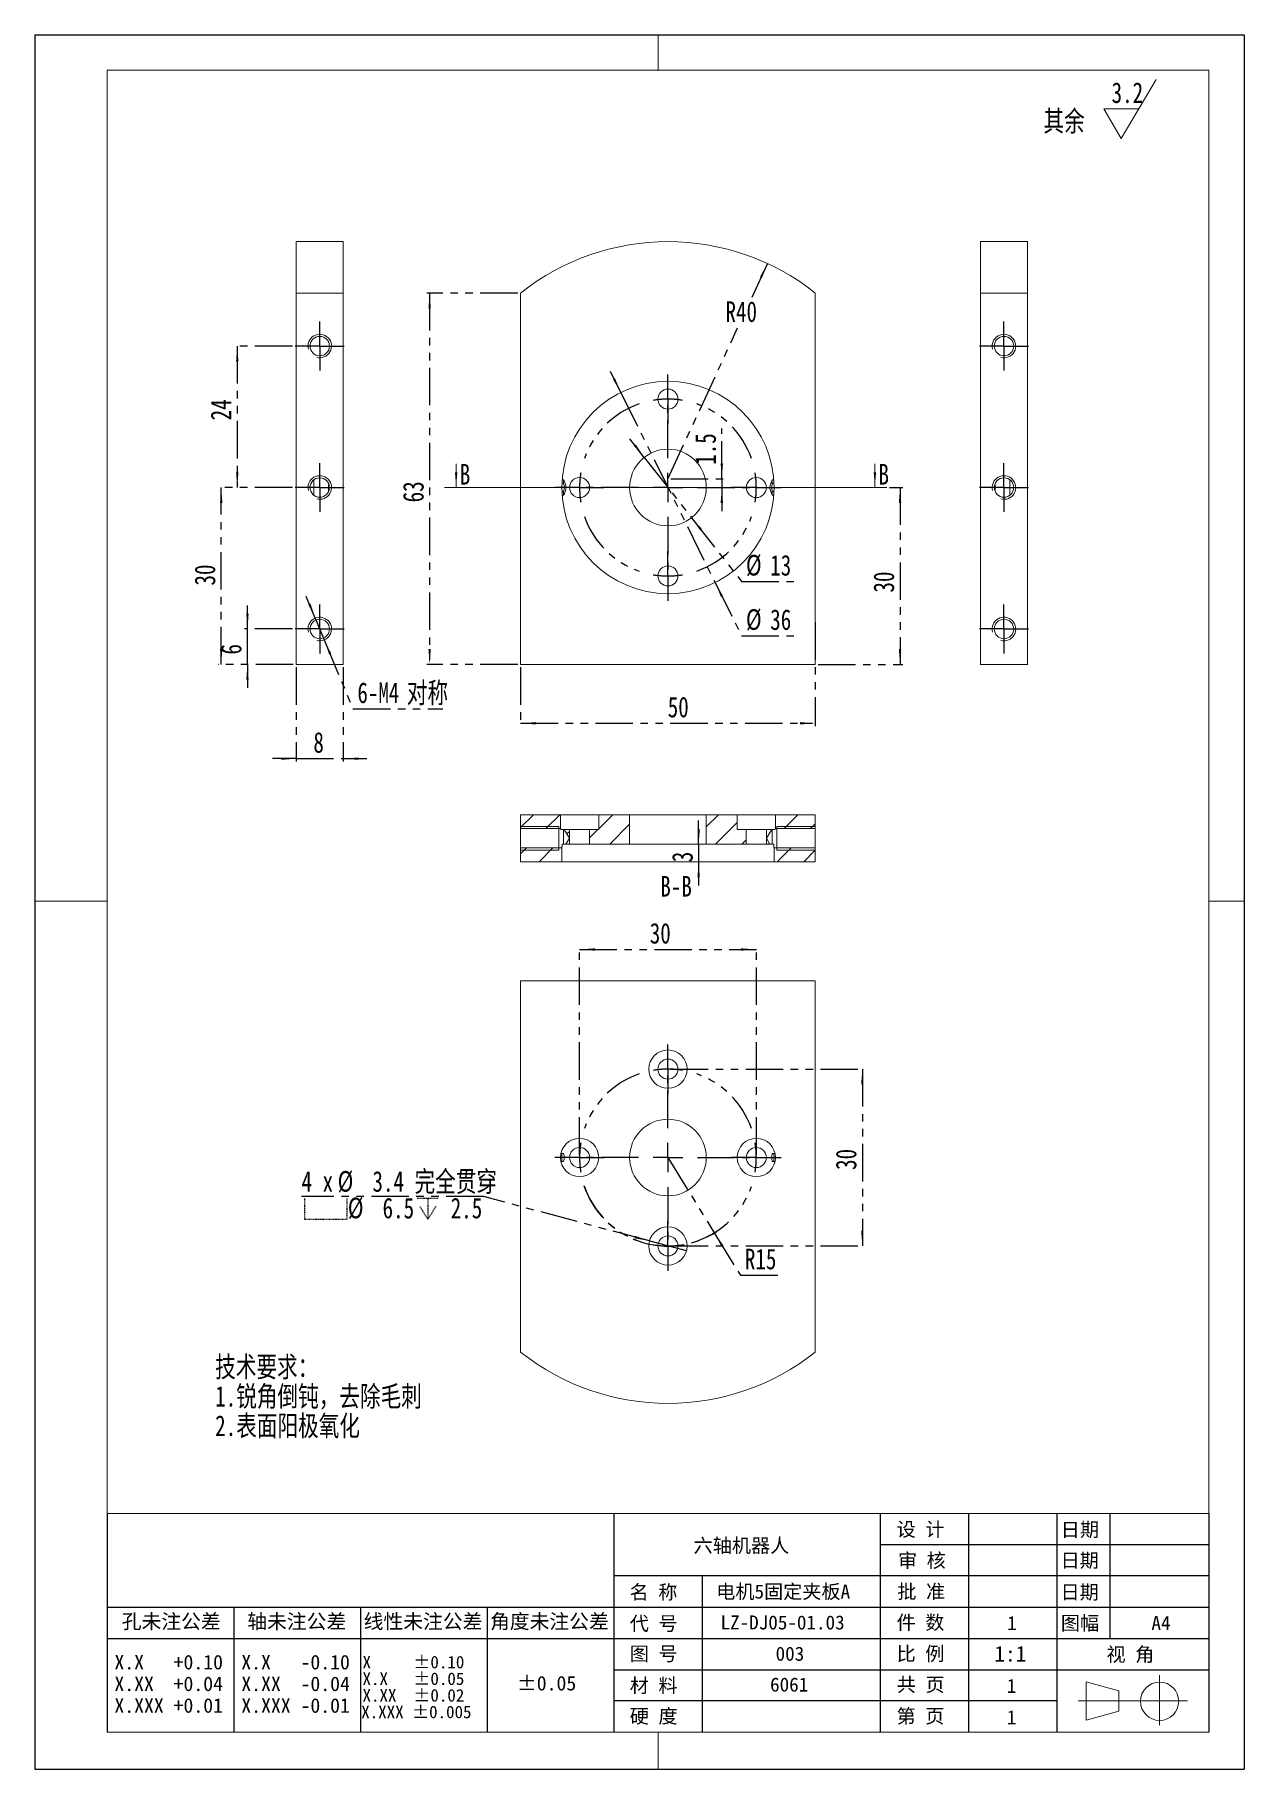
# Model space of a CAD drawing. Header units: millimetres. Extents: x 2 to 208, y 2 to 296.
import ezdxf

# ---------------------------------------------------------------- set-up
doc = ezdxf.new("R2010")
doc.units = ezdxf.units.MM
for name, pattern in [('SLD-中心线', [34.29, 30.48, -1.27, 1.27, -1.27]), ('SLD-双点画线', [12.7, 6.35, -1.27, 1.27, -1.27, 1.27, -1.27]), ('SLD-实线', [0])]:
    doc.linetypes.add(name, pattern=pattern)
for name, color, linetype in [('FORMAT', 7, 'SLD-实线'), ('双点划线层', 6, 'SLD-双点画线'), ('图框', 7, 'SLD-实线')]:
    doc.layers.add(name, color=color, linetype=linetype)
doc.layers.add('粗实线', color=7, linetype='SLD-实线', lineweight=15)
doc.styles.add('SLDTEXTSTYLE0', font='HYSWLONGFANGSONG.TTF', dxfattribs={"bigfont": 'bigfont'})
doc.styles.add('SLDTEXTSTYLE1', font='SIMSUN.TTC')
doc.styles.add('SLDTEXTSTYLE2', font='SIMSUN.TTC', dxfattribs={"bigfont": 'bigfont'})
doc.styles.add('SLDTEXTSTYLE3', font='HYSWLONGFANGSONG.TTF')
doc.dimstyles.new('SLDDIMSTYLE0', dxfattribs={"dimtxt": 3.5, "dimasz": 2.6, "dimexe": 0, "dimexo": 0.0625, "dimgap": 0.875, "dimtad": 1, "dimdec": 3, "dimrnd": 1e-09, "dimzin": 12, "dimdsep": 46, "dimtxsty": 'SLDTEXTSTYLE3', "dimsah": 1, "dimcen": 0.09, "dimadec": 0, "dimazin": 3, "dimtfac": 1, "dimtdec": 3, "dimtofl": 0, "dimtmove": 0, "dimatfit": 3, "dimfxl": 0, "dimfrac": 2, "dimtolj": 1, "dimtzin": 12, "dimarcsym": 0})
doc.dimstyles.new('SLDDIMSTYLE1', dxfattribs={"dimtxt": 3.5, "dimasz": 2.6, "dimexe": 0, "dimexo": 0.0625, "dimgap": 0.875, "dimtad": 1, "dimdec": 3, "dimrnd": 1e-09, "dimzin": 12, "dimdsep": 46, "dimtxsty": 'SLDTEXTSTYLE3', "dimsah": 1, "dimcen": 0.09, "dimadec": 0, "dimazin": 3, "dimtfac": 1, "dimtdec": 3, "dimtmove": 0, "dimatfit": 0, "dimfxl": 0, "dimfrac": 2, "dimtolj": 1, "dimtzin": 12, "dimarcsym": 0})
doc.dimstyles.new('SLDDIMSTYLE2', dxfattribs={"dimtxt": 3.5, "dimasz": 2.6, "dimexe": 0, "dimexo": 0.0625, "dimgap": 0.875, "dimtad": 0, "dimtih": 1, "dimtoh": 1, "dimdec": 0, "dimrnd": 1e-09, "dimzin": 12, "dimdsep": 46, "dimtxsty": 'SLDTEXTSTYLE3', "dimsah": 1, "dimcen": 0, "dimadec": 0, "dimazin": 3, "dimtfac": 1, "dimtdec": 0, "dimtofl": 0, "dimtmove": 0, "dimatfit": 3, "dimfxl": 0, "dimfrac": 2, "dimtolj": 1, "dimtzin": 12, "dimarcsym": 0})
doc.dimstyles.new('SLDDIMSTYLE3', dxfattribs={"dimtxt": 3.5, "dimasz": 2.6, "dimexe": 0, "dimexo": 0.0625, "dimgap": 0.875, "dimtad": 0, "dimtih": 1, "dimtoh": 1, "dimdec": 3, "dimrnd": 1e-09, "dimzin": 12, "dimdsep": 46, "dimtxsty": 'SLDTEXTSTYLE3', "dimsah": 1, "dimcen": 0, "dimadec": 0, "dimazin": 3, "dimtfac": 1, "dimtdec": 3, "dimtmove": 0, "dimatfit": 3, "dimfxl": 0, "dimfrac": 2, "dimtolj": 1, "dimtzin": 12, "dimarcsym": 0})
doc.dimstyles.new('SLDDIMSTYLE4', dxfattribs={"dimtxt": 3.5, "dimasz": 2.6, "dimexe": 0, "dimexo": 0.0625, "dimgap": 0.875, "dimtad": 0, "dimtih": 1, "dimtoh": 1, "dimdec": 3, "dimrnd": 1e-09, "dimzin": 12, "dimdsep": 46, "dimtxsty": 'SLDTEXTSTYLE3', "dimsah": 1, "dimcen": 0, "dimadec": 0, "dimazin": 3, "dimtfac": 1, "dimtdec": 3, "dimtmove": 0, "dimatfit": 3, "dimfxl": 0, "dimfrac": 2, "dimtolj": 1, "dimtzin": 12, "dimarcsym": 0})
doc.dimstyles.new('SLDDIMSTYLE5', dxfattribs={"dimtxt": 3.5, "dimasz": 2.6, "dimexe": 0, "dimexo": 0.0625, "dimgap": 0.875, "dimtad": 0, "dimtih": 1, "dimtoh": 1, "dimdec": 3, "dimrnd": 1e-09, "dimzin": 12, "dimdsep": 46, "dimtxsty": 'SLDTEXTSTYLE3', "dimsah": 1, "dimcen": 0, "dimadec": 0, "dimazin": 3, "dimtfac": 1, "dimtdec": 3, "dimtofl": 0, "dimtmove": 0, "dimatfit": 3, "dimfxl": 0, "dimfrac": 2, "dimtolj": 1, "dimtzin": 12, "dimarcsym": 0})
doc.dimstyles.new('SLDDIMSTYLE6', dxfattribs={"dimtxt": 3.5, "dimasz": 2.6, "dimexe": 0, "dimexo": 0.0625, "dimgap": 0.875, "dimtad": 0, "dimtih": 1, "dimtoh": 1, "dimdec": 0, "dimrnd": 1e-09, "dimzin": 12, "dimdsep": 46, "dimtxsty": 'SLDTEXTSTYLE3', "dimblk1": 'NONE', "dimsah": 1, "dimcen": 0, "dimadec": 0, "dimazin": 3, "dimtfac": 1, "dimtdec": 3, "dimtmove": 0, "dimatfit": 3, "dimldrblk": 'NONE', "dimfxl": 0, "dimfrac": 2, "dimtolj": 1, "dimtzin": 12, "dimarcsym": 0})

# ---------------------------------------------------------------- blocks, each defined once
blk = doc.blocks.new('SW_NOTE_0')
at = {"color": 0, "linetype": 'SLD-实线', "lineweight": 0, "char_height": 3.5, "attachment_point": 1, "style": 'SLDTEXTSTYLE0'}
for s, insert in [('\\M+18B5A术\\M+19776\\M+18B81\\M+18146', (0, 4.51)), ('1.锐\\M+18A70\\M+1937C钝\\M+18143\\M+18B8E\\M+18F9C\\M+196D1\\M+18E68', (0, -0.49)), ('2.\\M+1955C\\M+196CA阳极氧\\M+189BB', (0, -5.49))]:
    blk.add_mtext(s, dxfattribs=dict(at, insert=insert))
blk = doc.blocks.new('SW_NOTE_1')
at = {"layer": 'FORMAT', "color": 0, "char_height": 2.4625, "attachment_point": 2, "style": 'SLDTEXTSTYLE1'}
for s, insert in [('X.X   +0.10', (7.62, 2.87)), ('X.XX  +0.04', (7.62, -0.81)), ('X.XXX +0.01', (7.62, -4.49))]:
    blk.add_mtext(s, dxfattribs=dict(at, insert=insert))
blk = doc.blocks.new('SW_NOTE_2')
at = {"layer": 'FORMAT', "color": 0, "char_height": 2.4625, "attachment_point": 2, "style": 'SLDTEXTSTYLE1'}
for s, insert in [('X.X   -0.10', (7.62, 2.87)), ('X.XX  -0.04', (7.62, -0.81)), ('X.XXX -0.01', (7.62, -4.49))]:
    blk.add_mtext(s, dxfattribs=dict(at, insert=insert))
blk = doc.blocks.new('SW_NOTE_3')
at = {"layer": 'FORMAT', "color": 0, "char_height": 2.1167, "attachment_point": 2, "style": 'SLDTEXTSTYLE1'}
for s, insert in [('X     ±0.10', (7.18, 2.46)), ('X.X   ±0.05', (7.18, -0.36)), (' X.XXX ±0.005', (6.96, -6)), ('X.XX  ±0.02', (7.18, -3.18))]:
    blk.add_mtext(s, dxfattribs=dict(at, insert=insert))
blk = doc.blocks.new('SW_SFSYMBOL_0')
at = {"color": 0, "linetype": 'SLD-实线', "lineweight": 0}
for p, q in [((1.65, -5), (7.55, 5)), ((1.65, -5), (-1.3, 0)), ((4.6, 0), (-1.3, 0))]:
    blk.add_line(p, q, dxfattribs=at)
at = {"color": 0, "linetype": 'SLD-实线', "lineweight": 0, "insert": (0, 4.51), "char_height": 3.5, "attachment_point": 1, "style": 'SLDTEXTSTYLE3'}
blk.add_mtext('3.2', dxfattribs=at)
blk = doc.blocks.new('_D')
at = {"layer": '双点划线层'}
for p, q in [((147.6, 218.97), (149.87, 218.97)), ((149.37, 218.97), (149.37, 188.97)), ((135.48, 188.97), (149.87, 188.97))]:
    blk.add_line(p, q, dxfattribs=at)
for points in [[(149.37, 218.97), (149.17, 216.37), (149.57, 216.37)], [(149.37, 188.97), (149.57, 191.57), (149.17, 191.57)]]:
    blk.add_solid(points, dxfattribs=at)
at = {"layer": '双点划线层', "insert": (144.86, 201.15, 0.1), "char_height": 3.5, "attachment_point": 1, "rotation": 90, "style": 'SLDTEXTSTYLE3'}
blk.add_mtext('30', dxfattribs=at)
blk = doc.blocks.new('_D_1')
at = {"layer": '双点划线层'}
for p, q in [((119.12, 220.47), (119.12, 228.96)), ((110.48, 220.47), (119.62, 220.47)), ((119.12, 220.47), (119.12, 218.97)), ((119.12, 218.97), (119.12, 214.97))]:
    blk.add_line(p, q, dxfattribs=at)
for points in [[(119.12, 220.47), (119.32, 223.07), (118.92, 223.07)], [(119.12, 218.97), (118.92, 216.37), (119.32, 216.37)]]:
    blk.add_solid(points, dxfattribs=at)
at = {"layer": '双点划线层', "insert": (114.61, 222.82, 0.1), "char_height": 3.5, "attachment_point": 1, "rotation": 90, "style": 'SLDTEXTSTYLE3'}
blk.add_mtext('1.5', dxfattribs=at)
blk = doc.blocks.new('_D_2')
at = {"layer": '双点划线层'}
for p, q in [((134.98, 196.12), (134.98, 178.47)), ((84.98, 188.47), (84.98, 178.47)), ((84.98, 178.97), (134.98, 178.97))]:
    blk.add_line(p, q, dxfattribs=at)
for points in [[(84.98, 178.97), (87.58, 178.77), (87.58, 179.17)], [(134.98, 178.97), (132.38, 179.17), (132.38, 178.77)]]:
    blk.add_solid(points, dxfattribs=at)
at = {"layer": '双点划线层', "insert": (109.94, 183.48, 0.1), "char_height": 3.5, "attachment_point": 1, "style": 'SLDTEXTSTYLE3'}
blk.add_mtext('50', dxfattribs=at)
blk = doc.blocks.new('_D_3')
at = {"layer": '双点划线层'}
for p, q in [((84.48, 251.97), (69.03, 251.97)), ((69.53, 251.97), (69.53, 188.97)), ((84.48, 188.97), (69.03, 188.97))]:
    blk.add_line(p, q, dxfattribs=at)
for points in [[(69.53, 251.97), (69.33, 249.37), (69.73, 249.37)], [(69.53, 188.97), (69.73, 191.57), (69.33, 191.57)]]:
    blk.add_solid(points, dxfattribs=at)
at = {"layer": '双点划线层', "insert": (65.01, 216.45, 0.1), "char_height": 3.5, "attachment_point": 1, "rotation": 90, "style": 'SLDTEXTSTYLE3'}
blk.add_mtext('63', dxfattribs=at)
blk = doc.blocks.new('_D_4')
at = {"layer": '双点划线层'}
for p, q in [((126.86, 256.97), (123.81, 250.38)), ((109.98, 220.47), (121.81, 246.05))]:
    blk.add_line(p, q, dxfattribs=at)
blk.add_solid([(126.86, 256.97), (125.59, 254.7), (125.95, 254.53)], dxfattribs=at)
at = {"layer": '双点划线层', "insert": (119.74, 250.56, 0.1), "char_height": 3.5, "attachment_point": 1, "style": 'SLDTEXTSTYLE3'}
blk.add_mtext('R40', dxfattribs=at)
blk = doc.blocks.new('_D_5')
at = {"layer": '双点划线层'}
for p, q in [((105.97, 224.09), (103.51, 227.24)), ((105.97, 224.09), (113.99, 213.85)), ((113.99, 213.85), (122.47, 203.02)), ((122.47, 203.02), (131.93, 203.02))]:
    blk.add_line(p, q, dxfattribs=at)
for points in [[(105.97, 224.09), (104.53, 226.26), (104.21, 226.01)], [(113.99, 213.85), (115.43, 211.68), (115.75, 211.93)]]:
    blk.add_solid(points, dxfattribs=at)
at = {"layer": '双点划线层', "char_height": 3.5, "attachment_point": 1, "style": 'SLDTEXTSTYLE3'}
for s, insert in [('%%c', (123.22, 207.55, 0.1)), ('13', (127.33, 207.53, 0.1))]:
    blk.add_mtext(s, dxfattribs=dict(at, insert=insert))
blk = doc.blocks.new('_D_6')
at = {"layer": '双点划线层'}
for p, q in [((101.98, 235.09), (100.2, 238.68)), ((101.98, 235.09), (117.98, 202.85)), ((117.98, 202.85), (122.47, 193.8)), ((122.47, 193.8), (131.93, 193.8))]:
    blk.add_line(p, q, dxfattribs=at)
for points in [[(101.98, 235.09), (101, 237.51), (100.64, 237.33)], [(117.98, 202.85), (118.96, 200.43), (119.31, 200.61)]]:
    blk.add_solid(points, dxfattribs=at)
at = {"layer": '双点划线层', "char_height": 3.5, "attachment_point": 1, "style": 'SLDTEXTSTYLE3'}
for s, insert in [('%%c', (123.22, 198.33, 0.1)), ('36', (127.33, 198.31, 0.1))]:
    blk.add_mtext(s, dxfattribs=dict(at, insert=insert))
blk = doc.blocks.new('SW_CENTERMARKSYMBOL_0')
at = {"layer": '双点划线层', "color": 0}
for p, q in [((15, 17.5), (15, 19.2)), ((15, 5), (15, 17.5)), ((15, 15), (15, 17.5)), ((15, 15), (15, 12.5)), ((15, 12.5), (15, 10.8)), ((-2.5, 0), (-4.2, 0)), ((0, 0), (-2.5, 0)), ((0, 0), (2.5, 0)), ((2.5, 0), (4.2, 0)), ((15, 0), (15, 2.5)), ((10, 0), (-2.5, 0)), ((15, 0), (12.5, 0)), ((15, 0), (15, -2.5)), ((15, 0), (17.5, 0)), ((20, 0), (32.5, 0)), ((27.5, 0), (25.8, 0)), ((30, 0), (27.5, 0)), ((30, 0), (32.5, 0)), ((32.5, 0), (34.2, 0)), ((15, -5), (15, -17.5)), ((15, -12.5), (15, -10.8)), ((15, -15), (15, -12.5)), ((15, -15), (15, -17.5)), ((15, -17.5), (15, -19.2))]:
    blk.add_line(p, q, dxfattribs=at)
for start, end in [(90, 99.5493), (80.4507, 90), (109.0986, 160.9014), (19.0986, 70.9014), (170.4507, 180), (180, 189.5493), (0, 9.5493), (350.4507, 0), (199.0986, 250.9014), (289.0986, 340.9014), (260.4507, 270), (270, 279.5493)]:
    blk.add_arc((15, 0), 15, start, end, dxfattribs=at)
blk = doc.blocks.new('_D_7')
at = {"layer": '双点划线层'}
for p, q in [((38.61, 194.97), (38.61, 198.97)), ((46.23, 194.97), (38.11, 194.97)), ((38.61, 188.97), (38.61, 194.97)), ((46.38, 188.97), (38.11, 188.97)), ((38.61, 188.97), (38.61, 184.97))]:
    blk.add_line(p, q, dxfattribs=at)
for points in [[(38.61, 194.97), (38.81, 197.57), (38.41, 197.57)], [(38.61, 188.97), (38.41, 186.37), (38.81, 186.37)]]:
    blk.add_solid(points, dxfattribs=at)
at = {"layer": '双点划线层', "insert": (34.1, 190.63, 0.1), "char_height": 3.5, "attachment_point": 1, "rotation": 90, "style": 'SLDTEXTSTYLE3'}
blk.add_mtext('6', dxfattribs=at)
blk = doc.blocks.new('_D_8')
at = {"layer": '双点划线层'}
for p, q in [((46.23, 218.97), (33.66, 218.97)), ((34.16, 188.97), (34.16, 218.97)), ((46.38, 188.97), (33.66, 188.97))]:
    blk.add_line(p, q, dxfattribs=at)
for points in [[(34.16, 218.97), (33.96, 216.37), (34.36, 216.37)], [(34.16, 188.97), (34.36, 191.57), (33.96, 191.57)]]:
    blk.add_solid(points, dxfattribs=at)
at = {"layer": '双点划线层', "insert": (29.64, 202.34, 0.1), "char_height": 3.5, "attachment_point": 1, "rotation": 90, "style": 'SLDTEXTSTYLE3'}
blk.add_mtext('30', dxfattribs=at)
blk = doc.blocks.new('_D_9')
at = {"layer": '双点划线层'}
for p, q in [((46.23, 242.97), (36.38, 242.97)), ((36.88, 242.97), (36.88, 218.97)), ((46.23, 218.97), (36.38, 218.97))]:
    blk.add_line(p, q, dxfattribs=at)
for points in [[(36.88, 242.97), (36.68, 240.37), (37.08, 240.37)], [(36.88, 218.97), (37.08, 221.57), (36.68, 221.57)]]:
    blk.add_solid(points, dxfattribs=at)
at = {"layer": '双点划线层', "insert": (32.37, 230.36, 0.1), "char_height": 3.5, "attachment_point": 1, "rotation": 90, "style": 'SLDTEXTSTYLE3'}
blk.add_mtext('24', dxfattribs=at)
blk = doc.blocks.new('_D_10')
at = {"layer": '双点划线层'}
for p, q in [((46.88, 188.47), (46.88, 172.47)), ((54.88, 188.47), (54.88, 172.47)), ((46.88, 172.97), (42.88, 172.97)), ((46.88, 172.97), (54.88, 172.97)), ((54.88, 172.97), (58.88, 172.97))]:
    blk.add_line(p, q, dxfattribs=at)
for points in [[(46.88, 172.97), (44.28, 173.17), (44.28, 172.77)], [(54.88, 172.97), (57.48, 172.77), (57.48, 173.17)]]:
    blk.add_solid(points, dxfattribs=at)
at = {"layer": '双点划线层', "insert": (49.8, 177.48, 0.1), "char_height": 3.5, "attachment_point": 1, "style": 'SLDTEXTSTYLE3'}
blk.add_mtext('8', dxfattribs=at)
blk = doc.blocks.new('_D_11')
at = {"layer": '双点划线层'}
for p, q in [((50.12, 196.82), (48.58, 200.51)), ((50.12, 196.82), (51.65, 193.12)), ((51.65, 193.12), (56.52, 181.4)), ((56.52, 181.4), (71.78, 181.4))]:
    blk.add_line(p, q, dxfattribs=at)
for points in [[(50.12, 196.82), (49.3, 199.3), (48.93, 199.14)], [(51.65, 193.12), (52.46, 190.65), (52.83, 190.8)]]:
    blk.add_solid(points, dxfattribs=at)
at = {"layer": '双点划线层', "char_height": 3.5, "attachment_point": 1}
for s, insert, style in [('6-M', (57.27, 185.91, 0.1), 'SLDTEXTSTYLE3'), ('4', (62.59, 185.91, 0.1), 'SLDTEXTSTYLE3'), ('对\\M+18FCC', (65.66, 185.91, 0.1), 'SLDTEXTSTYLE0')]:
    blk.add_mtext(s, dxfattribs=dict(at, insert=insert, style=style))
blk = doc.blocks.new('SW_CENTERMARKSYMBOL_1')
at = {"layer": '双点划线层', "color": 0}
for p, q in [((0, 2.5), (0, 4.15)), ((-2.5, 0), (-4.15, 0)), ((0, 0), (-2.5, 0)), ((0, 0), (0, 2.5)), ((0, 0), (0, -2.5)), ((0, 0), (2.5, 0)), ((2.5, 0), (4.15, 0)), ((0, -2.5), (0, -4.15))]:
    blk.add_line(p, q, dxfattribs=at)
blk = doc.blocks.new('SW_CENTERMARKSYMBOL_2')
at = {"layer": '双点划线层', "color": 0}
for p, q in [((0, 2.5), (0, 4.15)), ((-2.5, 0), (-4.15, 0)), ((0, 0), (-2.5, 0)), ((0, 0), (0, 2.5)), ((0, 0), (0, -2.5)), ((0, 0), (2.5, 0)), ((2.5, 0), (4.15, 0)), ((0, -2.5), (0, -4.15))]:
    blk.add_line(p, q, dxfattribs=at)
blk = doc.blocks.new('SW_CENTERMARKSYMBOL_3')
at = {"layer": '双点划线层', "color": 0}
for p, q in [((0, 2.5), (0, 4.15)), ((-2.5, 0), (-4.15, 0)), ((0, 0), (-2.5, 0)), ((0, 0), (0, 2.5)), ((0, 0), (0, -2.5)), ((0, 0), (2.5, 0)), ((2.5, 0), (4.15, 0)), ((0, -2.5), (0, -4.15))]:
    blk.add_line(p, q, dxfattribs=at)
blk = doc.blocks.new('SW_CENTERMARKSYMBOL_4')
at = {"layer": '双点划线层', "color": 0}
for p, q in [((0, 2.5), (0, 4.15)), ((-2.5, 0), (-4.15, 0)), ((0, 0), (-2.5, 0)), ((0, 0), (0, 2.5)), ((0, 0), (0, -2.5)), ((0, 0), (2.5, 0)), ((2.5, 0), (4.15, 0)), ((0, -2.5), (0, -4.15))]:
    blk.add_line(p, q, dxfattribs=at)
blk = doc.blocks.new('SW_CENTERMARKSYMBOL_5')
at = {"layer": '双点划线层', "color": 0}
for p, q in [((0, 2.5), (0, 4.15)), ((-2.5, 0), (-4.15, 0)), ((0, 0), (-2.5, 0)), ((0, 0), (0, 2.5)), ((0, 0), (0, -2.5)), ((0, 0), (2.5, 0)), ((2.5, 0), (4.15, 0)), ((0, -2.5), (0, -4.15))]:
    blk.add_line(p, q, dxfattribs=at)
blk = doc.blocks.new('SW_CENTERMARKSYMBOL_6')
at = {"layer": '双点划线层', "color": 0}
for p, q in [((0, 2.5), (0, 4.15)), ((-2.5, 0), (-4.15, 0)), ((0, 0), (-2.5, 0)), ((0, 0), (0, 2.5)), ((0, 0), (0, -2.5)), ((0, 0), (2.5, 0)), ((2.5, 0), (4.15, 0)), ((0, -2.5), (0, -4.15))]:
    blk.add_line(p, q, dxfattribs=at)
blk = doc.blocks.new('_D_12')
at = {"layer": '双点划线层'}
for p, q in [((115.19, 158.46), (115.19, 162.46)), ((115.19, 158.46), (115.19, 155.46)), ((115.19, 155.46), (115.19, 151.46))]:
    blk.add_line(p, q, dxfattribs=at)
for points in [[(115.19, 158.46), (115.39, 161.06), (114.99, 161.06)], [(115.19, 155.46), (114.99, 152.86), (115.39, 152.86)]]:
    blk.add_solid(points, dxfattribs=at)
at = {"layer": '双点划线层', "insert": (110.68, 155.4, 16.6), "char_height": 3.5, "attachment_point": 1, "rotation": 90, "style": 'SLDTEXTSTYLE3'}
blk.add_mtext('3', dxfattribs=at)
blk = doc.blocks.new('_D_13')
at = {"layer": '双点划线层'}
for p, q in [((109.98, 105.3), (117.84, 92.52)), ((117.84, 92.52), (122.28, 85.31)), ((122.28, 85.31), (129.17, 85.31))]:
    blk.add_line(p, q, dxfattribs=at)
blk.add_arc((109.98, 105.3), 15.03, 198.3396, 303.5285, dxfattribs=at)
blk.add_solid([(117.84, 92.52), (119.04, 90.2), (119.38, 90.41)], dxfattribs=at)
at = {"layer": '双点划线层', "insert": (123.03, 89.83, 0.1), "char_height": 3.5, "attachment_point": 1, "style": 'SLDTEXTSTYLE3'}
blk.add_mtext('R15', dxfattribs=at)
blk = doc.blocks.new('_D_14')
at = {"layer": '双点划线层'}
for p, q in [((94.98, 105.8), (94.98, 141.09)), ((94.98, 140.59), (124.98, 140.59)), ((124.98, 105.8), (124.98, 141.09))]:
    blk.add_line(p, q, dxfattribs=at)
for points in [[(94.98, 140.59), (97.58, 140.39), (97.58, 140.79)], [(124.98, 140.59), (122.38, 140.79), (122.38, 140.39)]]:
    blk.add_solid(points, dxfattribs=at)
at = {"layer": '双点划线层', "insert": (106.89, 145.1, 0.1), "char_height": 3.5, "attachment_point": 1, "style": 'SLDTEXTSTYLE3'}
blk.add_mtext('30', dxfattribs=at)
blk = doc.blocks.new('_D_15')
at = {"layer": '双点划线层'}
for p, q in [((110.48, 120.3), (143.47, 120.3)), ((142.97, 120.3), (142.97, 90.3)), ((110.48, 90.3), (143.47, 90.3))]:
    blk.add_line(p, q, dxfattribs=at)
for points in [[(142.97, 120.3), (142.77, 117.7), (143.17, 117.7)], [(142.97, 90.3), (143.17, 92.9), (142.77, 92.9)]]:
    blk.add_solid(points, dxfattribs=at)
at = {"layer": '双点划线层', "insert": (138.46, 103.19, 0.1), "char_height": 3.5, "attachment_point": 1, "rotation": 90, "style": 'SLDTEXTSTYLE3'}
blk.add_mtext('30', dxfattribs=at)
blk = doc.blocks.new('SW_SYMBOL_HOLE_SPOT')
at = {"layer": '双点划线层', "color": 0}
for p, q in [((0, 875), (0, 75)), ((1600, 75), (1600, 875)), ((0, 75), (1600, 75))]:
    blk.add_line(p, q, dxfattribs=at)
blk = doc.blocks.new('SW_SYMBOL_HOLE_DEPTH')
at = {"layer": '双点划线层', "color": 0}
for p, q in [((0, 875), (800, 875)), ((400, 875), (400, 75)), ((100, 555), (400, 75)), ((700, 555), (400, 75))]:
    blk.add_line(p, q, dxfattribs=at)
blk = doc.blocks.new('_D_16')
at = {"layer": '双点划线层'}
for p, q in [((78.7, 98.66), (47.79, 98.66)), ((106.84, 91.14), (78.7, 98.66)), ((113.12, 89.46), (106.84, 91.14))]:
    blk.add_line(p, q, dxfattribs=at)
blk.add_solid([(106.84, 91.14), (104.38, 92), (104.28, 91.61)], dxfattribs=at)
at = {"layer": '双点划线层', "xscale": 0.004511737089201878, "yscale": 0.004511737089201878, "zscale": 0.004511737089201878}
for name, p in [('SW_SYMBOL_HOLE_SPOT', (48.29, 94.48)), ('SW_SYMBOL_HOLE_DEPTH', (67.42, 94.48))]:
    blk.add_blockref(name, p, dxfattribs=at)
at = {"layer": '双点划线层', "char_height": 3.5, "attachment_point": 1}
for s, insert, style in [('%%c', (53.92, 103, 0.1), 'SLDTEXTSTYLE3'), (' 3.4 \\M+18AAE\\M+19153贯\\M+190FA', (58.04, 102.99, 0.1), 'SLDTEXTSTYLE0'), ('4 x ', (47.79, 102.99, 0.1), 'SLDTEXTSTYLE3'), ('%%c', (55.65, 98.49, 0.1), 'SLDTEXTSTYLE3'), (' 6.5 ', (59.76, 98.47, 0.1), 'SLDTEXTSTYLE3'), (' 2.5', (71.32, 98.47, 0.1), 'SLDTEXTSTYLE3')]:
    blk.add_mtext(s, dxfattribs=dict(at, insert=insert, style=style))
blk = doc.blocks.new('_NONE')
blk = doc.blocks.new('SW_CENTERMARKSYMBOL_7')
at = {"layer": '双点划线层', "color": 0}
for p, q in [((15, 17.5), (15, 19.2)), ((15, 5), (15, 17.5)), ((15, 15), (15, 17.5)), ((15, 15), (15, 12.5)), ((15, 12.5), (15, 10.8)), ((0, 0), (-2.5, 0)), ((10, 0), (-2.5, 0)), ((0, 0), (2.5, 0)), ((2.5, 0), (4.2, 0)), ((15, 0), (12.5, 0)), ((15, 0), (15, 2.5)), ((15, 0), (15, -2.5)), ((15, 0), (17.5, 0)), ((20, 0), (32.5, 0)), ((27.5, 0), (25.8, 0)), ((30, 0), (27.5, 0)), ((30, 0), (32.5, 0)), ((32.5, 0), (34.2, 0)), ((-2.5, 0), (-4.2, 0)), ((15, -5), (15, -17.5)), ((15, -12.5), (15, -10.8)), ((15, -15), (15, -12.5)), ((15, -15), (15, -17.5)), ((15, -17.5), (15, -19.2))]:
    blk.add_line(p, q, dxfattribs=at)
for start, end in [(90, 99.5493), (80.4507, 90), (109.0986, 160.9014), (19.0986, 70.9014), (170.4507, 180), (0, 9.5493), (350.4507, 0), (180, 189.5493), (199.0986, 250.9014), (289.0986, 340.9014), (260.4507, 270), (270, 279.5493)]:
    blk.add_arc((15, 0), 15, start, end, dxfattribs=at)

msp = doc.modelspace()

# ---------------------------------------------------------------- hatches: boundary and pattern name
at = {"linetype": 'SLD-实线', "lineweight": 0}
h = msp.add_hatch(dxfattribs=at)
h.set_pattern_fill('ANSI31', style=0)
h.paths.add_polyline_path([(84.9792, 163.4641), (84.9792, 161.1141), (91.7292, 161.1141), (91.7292, 163.4641)], flags=0)
h = msp.add_hatch(dxfattribs=at)
h.set_pattern_fill('ANSI31', style=0)
h.paths.add_polyline_path([(103.4792, 163.4641), (98.2292, 163.4641), (98.2292, 160.9641), (96.6792, 160.9641), (96.6792, 158.4641), (103.4792, 158.4641)], flags=0)
h = msp.add_hatch(dxfattribs=at)
h.set_pattern_fill('ANSI31', style=0)
h.paths.add_polyline_path([(121.7292, 163.4641), (116.4792, 163.4641), (116.4792, 158.4641), (123.2792, 158.4641), (123.2792, 160.9641), (121.7292, 160.9641)], flags=0)
h = msp.add_hatch(dxfattribs=at)
h.set_pattern_fill('ANSI31', style=0)
h.paths.add_polyline_path([(134.9792, 161.1141), (134.9792, 163.4641), (128.2292, 163.4641), (128.2292, 161.1141)], flags=0)
h = msp.add_hatch(dxfattribs=at)
h.set_pattern_fill('ANSI31', style=0)
h.paths.add_polyline_path([(92.3694, 160.9641), (93.2707, 159.4641), (92.6698, 158.4641), (93.2792, 158.4641), (93.2792, 160.9641)], flags=0)
h = msp.add_hatch(dxfattribs=at)
h.set_pattern_fill('ANSI31', style=0)
h.paths.add_polyline_path([(127.5891, 160.9641), (126.6792, 160.9641), (126.6792, 158.4641), (127.2887, 158.4641), (126.6878, 159.4641)], flags=0)
h = msp.add_hatch(dxfattribs=at)
h.set_pattern_fill('ANSI31', style=0)
h.paths.add_polyline_path([(91.9792, 157.8141), (84.9792, 157.8141), (84.9792, 155.4641), (91.9792, 155.4641)], flags=0)
h = msp.add_hatch(dxfattribs=at)
h.set_pattern_fill('ANSI31', style=0)
h.paths.add_polyline_path([(134.9792, 157.8141), (127.9792, 157.8141), (127.9792, 155.4641), (134.9792, 155.4641)], flags=0)

# ---------------------------------------------------------------- linework, layer by layer
at = {"color": 7, "linetype": 'SLD-实线', "lineweight": 15}
for p, q in [((54.8834, 260.6853), (46.8834, 260.6853)), ((46.8834, 251.9703), (46.8834, 260.6853)), ((54.8834, 251.9703), (54.8834, 260.6853)), ((171.0079, 260.6853), (163.0079, 260.6853)), ((163.0079, 260.6853), (163.0079, 251.9703)), ((171.0079, 260.6853), (171.0079, 251.9703)), ((46.8834, 188.9703), (46.8834, 251.9703)), ((46.8834, 251.9703), (54.8834, 251.9703)), ((54.8834, 188.9703), (54.8834, 251.9703)), ((84.9792, 251.9703), (84.9792, 188.9703)), ((134.9792, 188.9703), (134.9792, 251.9703)), ((171.0079, 251.9703), (163.0079, 251.9703)), ((163.0079, 251.9703), (163.0079, 188.9703)), ((171.0079, 251.9703), (171.0079, 188.9703)), ((91.9924, 219.6576), (92.2792, 219.6576)), ((92.2792, 218.2829), (91.9924, 218.2829)), ((92.0272, 220.2827), (92.2792, 220.2827)), ((92.2792, 220.2827), (92.2792, 219.6576)), ((92.2792, 218.2829), (92.2792, 217.6578)), ((127.6792, 219.6576), (127.6792, 220.2827)), ((127.6792, 220.2827), (127.9313, 220.2827)), ((127.6792, 219.6576), (127.9661, 219.6576)), ((127.6792, 217.6578), (127.6792, 218.2829)), ((127.9661, 218.2829), (127.6792, 218.2829)), ((92.2792, 217.6578), (92.0272, 217.6578)), ((127.9313, 217.6578), (127.6792, 217.6578)), ((46.8834, 188.9703), (54.8834, 188.9703)), ((84.9792, 188.9703), (134.9792, 188.9703)), ((171.0079, 188.9703), (163.0079, 188.9703)), ((84.9792, 161.1141), (84.9792, 163.4641)), ((84.9792, 163.4641), (91.7292, 163.4641)), ((91.7292, 163.4641), (91.7292, 161.1141)), ((98.2292, 163.4641), (91.7292, 163.4641)), ((98.2292, 160.9641), (98.2292, 163.4641)), ((98.2292, 163.4641), (103.4792, 163.4641)), ((103.4792, 163.4641), (103.4792, 158.4641)), ((116.4792, 163.4641), (103.4792, 163.4641)), ((116.4792, 158.4641), (116.4792, 163.4641)), ((116.4792, 163.4641), (121.7292, 163.4641)), ((121.7292, 163.4641), (121.7292, 160.9641)), ((128.2292, 163.4641), (121.7292, 163.4641)), ((128.2292, 161.1141), (128.2292, 163.4641)), ((128.2292, 163.4641), (134.9792, 163.4641)), ((134.9792, 163.4641), (134.9792, 161.1141)), ((91.7292, 161.1141), (84.9792, 161.1141)), ((84.9792, 161.1141), (84.9792, 157.8141)), ((92.2792, 160.9641), (91.8028, 160.9641)), ((92.2792, 160.9641), (92.2792, 158.4641)), ((93.2707, 159.4641), (92.3694, 160.9641)), ((92.3694, 160.9641), (93.2792, 160.9641)), ((92.6698, 158.4641), (93.2707, 159.4641)), ((93.2792, 160.9641), (93.2792, 158.4641)), ((96.6792, 160.9641), (93.2792, 160.9641)), ((96.6792, 158.4641), (96.6792, 160.9641)), ((96.6792, 160.9641), (98.2292, 160.9641)), ((121.7292, 160.9641), (123.2792, 160.9641)), ((123.2792, 160.9641), (123.2792, 158.4641)), ((126.6792, 160.9641), (123.2792, 160.9641)), ((126.6792, 158.4641), (126.6792, 160.9641)), ((126.6792, 160.9641), (127.5891, 160.9641)), ((127.5891, 160.9641), (126.6878, 159.4641)), ((126.6878, 159.4641), (127.2887, 158.4641)), ((127.6792, 158.4641), (127.6792, 160.9641)), ((128.1557, 160.9641), (127.6792, 160.9641)), ((134.9792, 161.1141), (128.2292, 161.1141)), ((134.9792, 157.8141), (134.9792, 161.1141)), ((84.9792, 157.8141), (91.9792, 157.8141)), ((84.9792, 155.4641), (84.9792, 157.8141)), ((91.9792, 157.8141), (91.9792, 155.4641)), ((92.2792, 158.4641), (92.0272, 158.4641)), ((92.6698, 158.4641), (93.2792, 158.4641)), ((96.6792, 158.4641), (93.2792, 158.4641)), ((96.6792, 158.4641), (103.4792, 158.4641)), ((116.4792, 158.4641), (103.4792, 158.4641)), ((116.4792, 158.4641), (123.2792, 158.4641)), ((126.6792, 158.4641), (123.2792, 158.4641)), ((126.6792, 158.4641), (127.2887, 158.4641)), ((127.9313, 158.4641), (127.6792, 158.4641)), ((127.9792, 157.8141), (134.9792, 157.8141)), ((127.9792, 155.4641), (127.9792, 157.8141)), ((134.9792, 157.8141), (134.9792, 155.4641)), ((84.9792, 155.4641), (91.9792, 155.4641)), ((91.9792, 155.4641), (127.9792, 155.4641)), ((127.9792, 155.4641), (134.9792, 155.4641)), ((84.9792, 135.2954), (134.9792, 135.2954)), ((84.9792, 72.2954), (84.9792, 135.2954)), ((134.9792, 135.2954), (134.9792, 72.2954)), ((92.2792, 105.9828), (91.8028, 105.9828)), ((128.1557, 105.9828), (127.6792, 105.9828)), ((91.8028, 104.608), (92.2792, 104.608)), ((127.6792, 104.608), (128.1557, 104.608))]:
    msp.add_line(p, q, dxfattribs=at)
at = {"color": 7, "linetype": 'SLD-实线', "lineweight": 0}
for p, q in [((74.0337, 222.9703), (74.0337, 218.9703)), ((145.1019, 222.9703), (145.1019, 218.9703)), ((147.1019, 218.9703), (72.0337, 218.9703)), ((84.9792, 161.4641), (91.4792, 161.4641)), ((91.4792, 157.4641), (91.4792, 161.4641)), ((134.9792, 161.4641), (128.4792, 161.4641)), ((128.4792, 161.4641), (128.4792, 157.4641)), ((84.9792, 157.4641), (91.4792, 157.4641)), ((134.9792, 157.4641), (128.4792, 157.4641))]:
    msp.add_line(p, q, dxfattribs=at)
at = {"color": 7, "linetype": 'SLD-中心线', "lineweight": 0}
for p, q in [((193.4139, 17.4564), (193.4139, 8.9713)), ((179.5871, 13.1), (187.8367, 13.1)), ((187.8367, 13.1), (198.1694, 13.1))]:
    msp.add_line(p, q, dxfattribs=at)
at = {"color": 7, "linetype": 'SLD-实线', "lineweight": 15}
for centre, radius in [((50.8834, 242.9703), 1.65), ((167.0079, 242.9703), 1.65), ((109.9792, 218.9703), 18), ((109.9792, 233.9703), 1.7), ((109.9792, 218.9703), 6.5), ((50.8834, 218.9703), 1.65), ((94.9792, 218.9703), 1.7), ((124.9792, 218.9703), 1.7), ((167.0079, 218.9703), 1.65), ((109.9792, 203.9703), 1.7), ((50.8834, 194.9703), 1.65), ((167.0079, 194.9703), 1.65), ((109.9792, 120.2954), 3.25), ((109.9792, 120.2954), 1.7), ((109.9792, 105.2954), 6.5), ((94.9792, 105.2954), 3.25), ((94.9792, 105.2954), 1.7), ((124.9792, 105.2954), 3.25), ((124.9792, 105.2954), 1.7), ((109.9792, 90.2954), 3.25), ((109.9792, 90.2954), 1.7)]:
    msp.add_circle(centre, radius, dxfattribs=at)
for centre, start, end in [((109.9792, 220.4703), 51.562699, 128.437301), ((109.9792, 103.7954), 231.562699, 308.437301)]:
    msp.add_arc(centre, 40.215, start, end, dxfattribs=at)
at = {"color": 7, "linetype": 'SLD-实线', "lineweight": 0}
for centre in [(50.8834, 242.9703), (167.0079, 242.9703), (50.8834, 218.9703), (167.0079, 218.9703), (50.8834, 194.9703), (167.0079, 194.9703)]:
    msp.add_arc(centre, 2, 255, 195, dxfattribs=at)
at = {"color": 7, "linetype": 'SLD-实线', "lineweight": 15}
for points, knots in [([(49.8834, 217.6578), (49.8834, 217.866), (49.8834, 218.0766), (49.8834, 218.513), (49.8834, 218.7414), (49.8834, 219.0851), (49.8834, 219.2017), (49.8834, 219.4277), (49.8834, 219.5379), (49.8834, 219.8637), (49.8834, 220.0752), (49.8834, 220.2827)], [0, 0, 0, 0, 0.25, 0.25, 0.5, 0.5, 0.625, 0.625, 0.75, 0.75, 1, 1, 1, 1]), ([(52.3834, 218.2829), (52.3834, 218.5072), (52.3834, 218.7389), (52.3834, 219.2004), (52.3834, 219.4339), (52.3834, 219.6576)], [0, 0, 0, 0, 0.5, 0.5, 1, 1, 1, 1]), ([(92.2792, 217.6578), (92.3788, 217.866), (92.4722, 218.0766), (92.619, 218.513), (92.6698, 218.7414), (92.6698, 219.0851), (92.6573, 219.2017), (92.6131, 219.4277), (92.5819, 219.5379), (92.4722, 219.8637), (92.3784, 220.0752), (92.2792, 220.2827)], [0, 0, 0, 0, 0.25, 0.25, 0.5, 0.5, 0.625, 0.625, 0.75, 0.75, 1, 1, 1, 1]), ([(92.2792, 218.2829), (92.3354, 218.5072), (92.3693, 218.7389), (92.3694, 219.2004), (92.3352, 219.4339), (92.2792, 219.6576)], [0, 0, 0, 0, 0.5, 0.5, 1, 1, 1, 1]), ([(127.6792, 217.6578), (127.5797, 217.866), (127.4863, 218.0766), (127.3395, 218.513), (127.2886, 218.7414), (127.2887, 219.0851), (127.3012, 219.2017), (127.3454, 219.4277), (127.3766, 219.5379), (127.4863, 219.8637), (127.5801, 220.0752), (127.6792, 220.2827)], [0, 0, 0, 0, 0.25, 0.25, 0.5, 0.5, 0.625, 0.625, 0.75, 0.75, 1, 1, 1, 1]), ([(127.6792, 218.2829), (127.6231, 218.5072), (127.5892, 218.7389), (127.5891, 219.2004), (127.6233, 219.4339), (127.6792, 219.6576)], [0, 0, 0, 0, 0.5, 0.5, 1, 1, 1, 1]), ([(165.5079, 218.2829), (165.5079, 218.5072), (165.5079, 218.7389), (165.5079, 219.2004), (165.5079, 219.4339), (165.5079, 219.6576)], [0, 0, 0, 0, 0.5, 0.5, 1, 1, 1, 1]), ([(168.0079, 217.6578), (168.0079, 217.866), (168.0079, 218.0766), (168.0079, 218.513), (168.0079, 218.7414), (168.0079, 219.0851), (168.0079, 219.2017), (168.0079, 219.4277), (168.0079, 219.5379), (168.0079, 219.8637), (168.0079, 220.0752), (168.0079, 220.2827)], [0, 0, 0, 0, 0.25, 0.25, 0.5, 0.5, 0.625, 0.625, 0.75, 0.75, 1, 1, 1, 1]), ([(91.8028, 160.9641), (91.7796, 161.0131), (91.7612, 161.0503), (91.736, 161.101), (91.7292, 161.1141), (91.7292, 161.1141)], [0, 0, 0, 0, 0.5, 0.5, 1, 1, 1, 1]), ([(91.9792, 157.8141), (91.9792, 157.8141), (91.9806, 157.8289), (91.9857, 157.8862), (91.9895, 157.9291), (91.9988, 158.0417), (92.0041, 158.11), (92.0155, 158.2704), (92.0215, 158.3627), (92.0272, 158.4641)], [0, 0, 0, 0, 0.25, 0.25, 0.5, 0.5, 0.75, 0.75, 1, 1, 1, 1]), ([(92.2792, 158.4641), (92.3787, 158.4641), (92.4721, 158.4641), (92.6189, 158.4641), (92.6698, 158.4641), (92.6698, 158.4641)], [0, 0, 0, 0, 0.5, 0.5, 1, 1, 1, 1]), ([(127.6792, 158.4641), (127.5798, 158.4641), (127.4864, 158.4641), (127.3396, 158.4641), (127.2887, 158.4641), (127.2887, 158.4641)], [0, 0, 0, 0, 0.5, 0.5, 1, 1, 1, 1]), ([(127.9313, 158.4641), (127.937, 158.3625), (127.9429, 158.2718), (127.9543, 158.1113), (127.9598, 158.0412), (127.9736, 157.8735), (127.9792, 157.8141), (127.9792, 157.8141)], [0, 0, 0, 0, 0.25, 0.25, 0.5, 0.5, 1, 1, 1, 1]), ([(91.9941, 104.608), (91.9902, 104.7025), (91.9794, 104.9633), (91.9779, 105.4452), (91.9846, 105.8297), (91.9924, 105.9822), (91.9924, 105.9828)], [0, 0, 0, 0, 0.22118889, 0.61049103, 0.99856465, 1, 1, 1, 1]), ([(92.2792, 105.9828), (92.3354, 105.7585), (92.3693, 105.5268), (92.3694, 105.0653), (92.3352, 104.8317), (92.2792, 104.608)], [0, 0, 0, 0, 0.5, 0.5, 1, 1, 1, 1]), ([(127.6792, 105.9828), (127.6231, 105.7585), (127.5892, 105.5268), (127.5891, 105.0653), (127.6233, 104.8317), (127.6792, 104.608)], [0, 0, 0, 0, 0.5, 0.5, 1, 1, 1, 1]), ([(127.9644, 105.9828), (127.9683, 105.8883), (127.9791, 105.6275), (127.9806, 105.1456), (127.9739, 104.7611), (127.9661, 104.6086), (127.9661, 104.608)], [0, 0, 0, 0, 0.22118896, 0.6104911, 0.99856468, 1, 1, 1, 1])]:
    msp.add_open_spline(points, degree=3, knots=knots, dxfattribs=at)
for points in [[(92.2792, 160.9641), (92.3355, 160.9641), (92.3694, 160.9641), (92.3694, 160.9641)], [(127.6792, 160.9641), (127.623, 160.9641), (127.5891, 160.9641), (127.5891, 160.9641)], [(128.2292, 161.1141), (128.2292, 161.1141), (128.202, 161.0621), (128.1557, 160.9641)]]:
    msp.add_open_spline(points, degree=3, dxfattribs=at)
at = {"color": 7, "linetype": 'SLD-实线', "lineweight": 0}
for points in [[(74.0337, 218.9703), (74.2337, 221.5703), (73.8337, 221.5703)], [(145.1019, 218.9703), (145.3019, 221.5703), (144.9019, 221.5703)]]:
    msp.add_solid(points, dxfattribs=at)
at = {"layer": 'FORMAT'}
for p, q in [((14.8, 44.9), (14.8, 7.8)), ((100.8, 44.9), (100.8, 7.8)), ((146, 44.9), (146, 7.8)), ((161, 44.9), (161, 7.8)), ((176, 44.9), (176, 7.8)), ((185, 44.9), (185, 23.7)), ((201.8, 44.9), (201.8, 7.8)), ((201.8, 39.6), (146, 39.6)), ((201.8, 34.3), (100.8, 34.3)), ((115.8, 34.3), (115.8, 7.8)), ((14.8, 29), (201.8, 29)), ((36.3, 29), (36.3, 7.8)), ((57.8, 29), (57.8, 7.8)), ((79.3, 29), (79.3, 7.8)), ((14.8, 23.7), (201.8, 23.7)), ((100.8, 18.4), (201.8, 18.4)), ((176, 13.1), (100.8, 13.1))]:
    msp.add_line(p, q, dxfattribs=at)
at = {"layer": '图框'}
for p, q in [((2.5, 295.8), (207.8, 295.8)), ((2.5, 295.8), (2.5, 1.5)), ((207.8, 295.8), (207.8, 1.5)), ((2.5, 1.5), (207.8, 1.5))]:
    msp.add_line(p, q, dxfattribs=at)
at = {"layer": '粗实线'}
for p, q in [((108.3, 289.8), (108.3, 295.8)), ((14.8, 289.8), (201.8, 289.8)), ((14.8, 289.8), (14.8, 7.8)), ((201.8, 289.8), (201.8, 7.8)), ((14.8, 148.8), (2.5, 148.8)), ((201.8, 148.8), (207.8, 148.8)), ((14.8, 44.9), (201.8, 44.9)), ((180.9814, 16.35), (180.9814, 9.85)), ((186.5005, 14.8395), (180.9814, 16.35)), ((186.5005, 11.3605), (186.5005, 14.8395)), ((180.9814, 9.85), (186.5005, 11.3605)), ((14.8, 7.8), (201.8, 7.8)), ((14.8, 7.8), (201.8, 7.8)), ((108.3, 7.8), (108.3, 1.5))]:
    msp.add_line(p, q, dxfattribs=at)
msp.add_circle((193.4139, 13.0453), 3.25, dxfattribs=at)

# ---------------------------------------------------------------- block references
at = {"color": 7, "linetype": 'SLD-实线', "lineweight": 0}
for name, p in [('SW_SFSYMBOL_0', (185.2721, 283.2052)), ('SW_NOTE_0', (33.1319, 67.033))]:
    msp.add_blockref(name, p, dxfattribs=at)
at = {"layer": 'FORMAT'}
for name, p in [('SW_NOTE_1', (17.6243, 18.0463)), ('SW_NOTE_2', (39.1628, 18.0463)), ('SW_NOTE_3', (59.6012, 18.2882))]:
    msp.add_blockref(name, p, dxfattribs=at)
at = {"layer": '双点划线层'}
for name, p in [('SW_CENTERMARKSYMBOL_2', (50.8834, 242.9703)), ('SW_CENTERMARKSYMBOL_5', (167.0079, 242.9703)), ('SW_CENTERMARKSYMBOL_0', (94.9792, 218.9703)), ('SW_CENTERMARKSYMBOL_1', (50.8834, 218.9703)), ('SW_CENTERMARKSYMBOL_4', (167.0079, 218.9703)), ('SW_CENTERMARKSYMBOL_3', (50.8834, 194.9703)), ('SW_CENTERMARKSYMBOL_6', (167.0079, 194.9703)), ('SW_CENTERMARKSYMBOL_7', (94.9792, 105.2954))]:
    msp.add_blockref(name, p, dxfattribs=at)

# ---------------------------------------------------------------- texts
at = {"color": 7, "linetype": 'SLD-实线', "lineweight": 0}
for s, insert, char_height, attachment_point, style in [('\\M+191B4\\M+1975D', (173.7145, 282.9021), 3.5, 1, 'SLDTEXTSTYLE0'), ('\\M+1985A轴\\M+18AF7\\M+18AED\\M+1906C', (122.4476, 40.6651), 2.38125, 2, 'SLDTEXTSTYLE2'), ('电\\M+18AF75\\M+18CC5\\M+192E8夹\\M+194C2A', (129.5362, 32.8475), 2.38125, 2, 'SLDTEXTSTYLE2'), ('LZ-DJ05-01.03', (129.437, 27.6058), 2.38125, 2, 'SLDTEXTSTYLE1'), ('1', (168.3701, 27.4994), 2.3813, 2, 'SLDTEXTSTYLE1'), ('003', (130.6772, 22.2983), 2.38125, 2, 'SLDTEXTSTYLE1'), ('6061', (130.5532, 17.0718), 2.38125, 2, 'SLDTEXTSTYLE1')]:
    msp.add_mtext(s, dxfattribs=dict(at, insert=insert, char_height=char_height, attachment_point=attachment_point, style=style))
at = {"color": 7, "linetype": 'Continuous', "char_height": 3.5, "attachment_point": 1, "style": 'SLDTEXTSTYLE3'}
for insert in [(74.6444, 222.9703), (145.7127, 222.9703)]:
    msp.add_mtext('B', dxfattribs=dict(at, insert=insert))
at = {"layer": 'FORMAT', "attachment_point": 2}
for s, insert, char_height, style in [('设 计', (152.8441, 43.4064), 2.38125, 'SLDTEXTSTYLE2'), ('\\M+193FA\\M+18AFA', (179.8956, 43.3594), 2.38125, 'SLDTEXTSTYLE2'), ('审 \\M+18A6A', (153.0811, 38.1245), 2.38125, 'SLDTEXTSTYLE2'), ('\\M+193FA\\M+18AFA', (179.8682, 38.1432), 2.38125, 'SLDTEXTSTYLE2'), ('\\M+196BC \\M+18FCC', (107.5225, 32.7564), 2.38125, 'SLDTEXTSTYLE2'), ('\\M+194E1 \\M+18F79', (152.9665, 32.8475), 2.38125, 'SLDTEXTSTYLE2'), ('\\M+193FA\\M+18AFA', (179.8518, 32.751), 2.38125, 'SLDTEXTSTYLE2'), ('\\M+18D45\\M+196A2\\M+1928D\\M+18CF6\\M+18DB7', (25.6761, 27.8303), 2.4625, 'SLDTEXTSTYLE2'), ('轴\\M+196A2\\M+1928D\\M+18CF6\\M+18DB7', (46.9723, 27.8303), 2.4625, 'SLDTEXTSTYLE2'), ('线\\M+190AB\\M+196A2\\M+1928D\\M+18CF6\\M+18DB7', (68.409, 27.8303), 2.4625, 'SLDTEXTSTYLE2'), ('\\M+18A70\\M+19378\\M+196A2\\M+1928D\\M+18CF6\\M+18DB7', (89.8592, 27.8303), 2.4625, 'SLDTEXTSTYLE2'), ('\\M+191E3 \\M+18D86', (107.5525, 27.432), 2.38125, 'SLDTEXTSTYLE2'), ('\\M+18C8F \\M+19094', (152.8441, 27.6058), 2.38125, 'SLDTEXTSTYLE2'), ('图\\M+1959D', (179.9105, 27.4994), 2.38125, 'SLDTEXTSTYLE2'), ('A4', (193.6594, 27.525), 2.38125, 'SLDTEXTSTYLE1'), ('图 \\M+18D86', (107.5525, 22.2983), 2.38125, 'SLDTEXTSTYLE2'), ('\\M+194E4 \\M+197E1', (152.8441, 22.2983), 2.38125, 'SLDTEXTSTYLE2'), ('1:1', (168.0912, 22.4195), 2.64583, 'SLDTEXTSTYLE1'), ('视 \\M+18A70', (188.4613, 22.1909), 2.38125, 'SLDTEXTSTYLE2'), ('±0.05', (89.3904, 17.3378), 2.4625, 'SLDTEXTSTYLE1'), ('\\M+18DDE \\M+197BF', (107.5525, 16.9086), 2.38125, 'SLDTEXTSTYLE2'), ('\\M+18BA4 页', (152.8825, 17.0718), 2.38125, 'SLDTEXTSTYLE2'), ('1', (168.2978, 16.8438), 2.3813, 'SLDTEXTSTYLE1'), ('\\M+18D64 \\M+19378', (107.5525, 11.7136), 2.38125, 'SLDTEXTSTYLE2'), ('\\M+191E6 页', (152.8441, 11.7136), 2.38125, 'SLDTEXTSTYLE2'), ('1', (168.3131, 11.5161), 2.3813, 'SLDTEXTSTYLE1')]:
    msp.add_mtext(s, dxfattribs=dict(at, insert=insert, char_height=char_height, style=style))
at = {"layer": '双点划线层', "insert": (111.361, 153.0702), "char_height": 3.5, "attachment_point": 2, "style": 'SLDTEXTSTYLE3'}
msp.add_mtext('B-B', dxfattribs=at)

# ---------------------------------------------------------------- dimensions: what is measured, and where the dimension line sits
at = {"layer": '双点划线层'}
for center, mpoint, dimstyle, picture, middle in [((109.9792, 220.4703), (126.8578, 256.9718), 'SLDDIMSTYLE2', '_D_4', (122.8072, 248.212)), ((109.9792, 105.2954), (117.8433, 92.5222), 'SLDDIMSTYLE5', '_D_13', (126.0979, 87.4806))]:
    dim = msp.add_radius_dim(center=center, mpoint=mpoint, dimstyle=dimstyle, dxfattribs=at)
    dim.commit()
    dim.dimension.update_dxf_attribs({"geometry": picture, "text_midpoint": middle, "dimtype": 164})
for base, p1, p2, angle, dimstyle, picture, middle in [((69.5262, 188.9703), (84.9792, 251.9703), (84.9792, 188.9703), 90, 'SLDDIMSTYLE0', '_D_3', (69.5262, 218.7504)), ((36.8834, 218.9703), (46.7334, 242.9703), (46.7334, 218.9703), 90, 'SLDDIMSTYLE0', '_D_9', (36.8834, 232.664)), ((119.1205, 218.9703), (109.9792, 220.4703), (147.1019, 218.9703), 90, 'SLDDIMSTYLE1', '_D_1', (119.1205, 225.8919)), ((34.1565, 218.9703), (46.8834, 188.9703), (46.7334, 218.9703), 90, 'SLDDIMSTYLE0', '_D_8', (34.1565, 204.6423)), ((149.3717, 188.9703), (147.1019, 218.9703), (134.9792, 188.9703), 90, 'SLDDIMSTYLE0', '_D', (149.3717, 203.4498)), ((38.6123, 194.9703), (46.8834, 188.9703), (46.7334, 194.9703), 90, 'SLDDIMSTYLE1', '_D_7', (38.6123, 192.166)), ((115.191, 155.4641), (127.9313, 158.4641), (134.9792, 155.4641), 90, 'SLDDIMSTYLE1', '_D_12', (115.191, 156.9345)), ((124.9792, 140.5879), (94.9792, 105.2954), (124.9792, 105.2954), 0, 'SLDDIMSTYLE0', '_D_14', (109.1967, 140.5879)), ((142.97, 90.2954), (109.9792, 120.2954), (109.9792, 90.2954), 90, 'SLDDIMSTYLE0', '_D_15', (142.97, 105.4931))]:
    dim = msp.add_linear_dim(base=base, p1=p1, p2=p2, angle=angle, dimstyle=dimstyle, dxfattribs=at)
    dim.commit()
    dim.dimension.update_dxf_attribs({"geometry": picture, "text_midpoint": middle, "dimtype": 160})
for p1, p2, picture, middle in [((117.98, 202.8461), (101.9785, 235.0944), '_D_6', (127.5747, 196.4863)), ((113.9863, 213.8523), (105.9722, 224.0882), '_D_5', (127.5747, 205.7071))]:
    dim = msp.add_diameter_dim_2p(p1=p1, p2=p2, dimstyle='SLDDIMSTYLE3', dxfattribs=at)
    dim.commit()
    dim.dimension.update_dxf_attribs({"geometry": picture, "text_midpoint": middle, "dimtype": 163})
for p1, p2, text, dimstyle, picture, middle in [((51.6504, 193.1232), (50.1163, 196.8173), '6-M<>对称', 'SLDDIMSTYLE4', '_D_11', (64.5257, 183.5614)), ((113.1189, 89.4556), (106.8396, 91.1352), '<> x %%c 3.4 完全贯穿\\P{\\fGDT;v}%%c 6.5 {\\fGDT;x} 2.5\\P', 'SLDDIMSTYLE6', '_D_16', (62.8716, 98.4771))]:
    dim = msp.add_diameter_dim_2p(p1=p1, p2=p2, text=text, dimstyle=dimstyle, override={"dimpost": '<>'}, dxfattribs=at)
    dim.commit()
    dim.dimension.update_dxf_attribs({"geometry": picture, "text_midpoint": middle, "dimtype": 163})
for base, p1, p2, dimstyle, picture, middle in [((134.9792, 178.9703), (84.9792, 188.9703), (134.9792, 196.6203), 'SLDDIMSTYLE0', '_D_2', (112.2445, 178.9703)), ((54.8834, 172.9703), (46.8834, 188.9703), (54.8834, 188.9703), 'SLDDIMSTYLE1', '_D_10', (51.3331, 172.9703))]:
    dim = msp.add_linear_dim(base=base, p1=p1, p2=p2, dimstyle=dimstyle, dxfattribs=at)
    dim.commit()
    dim.dimension.update_dxf_attribs({"geometry": picture, "text_midpoint": middle, "dimtype": 160})

doc.saveas('drawing.dxf')
